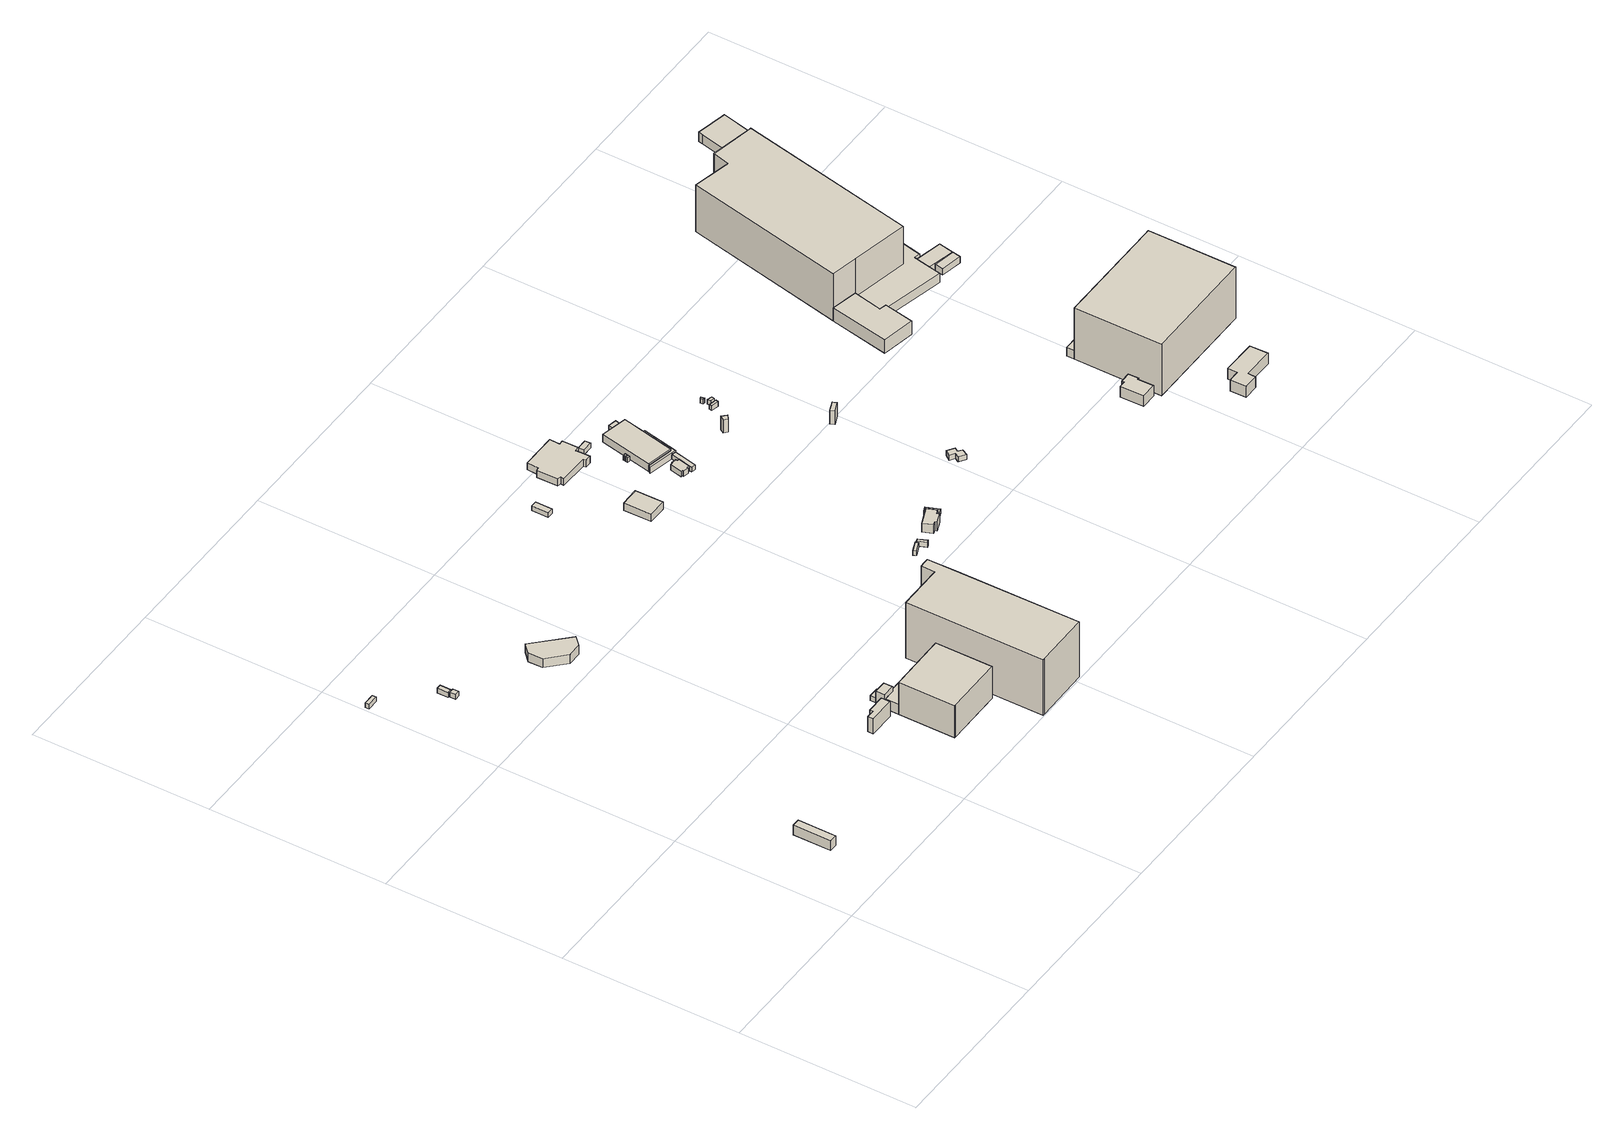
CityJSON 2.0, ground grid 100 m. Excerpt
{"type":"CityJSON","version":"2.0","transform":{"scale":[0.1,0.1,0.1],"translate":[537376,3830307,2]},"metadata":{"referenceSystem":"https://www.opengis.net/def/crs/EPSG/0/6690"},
"CityObjects":{
"building1":{"type":"Building","attributes":{"class":"3003","measuredHeight":6.1,"BuildingDetailAttribute.specifiedBuildingCoverageRate":0.6,"BuildingDetailAttribute.surveyYear":2017,"BuildingHighTideRiskAttribute.description":"1","BuildingHighTideRiskAttribute.rank":"2","BuildingHighTideRiskAttribute.depth":2.36,"BuildingIDAttribute.prefecture":"27","BuildingIDAttribute.city":"27125"},"geometry":[{"type":"Solid","lod":"1","boundaries":[[[[0,1,2,3]],[[2,4,5,3]],[[1,6,4,2]],[[0,7,6,1]],[[3,5,7,0]],[[4,6,7,5]]]]}]},
"building2":{"type":"Building","attributes":{"計測周辺長":17.39,"1/2500図郭":91,"区名":"住之江区","町丁目名称":"南港南７丁目","街区番号":3,"class":"3003","usage":"452","storeysAboveGround":1,"BuildingDetailAttribute.buildingRoofEdgeArea":14.7,"BuildingDetailAttribute.buildingStructureType":"610","BuildingDetailAttribute.buildingStructureOrgType":"2","BuildingDetailAttribute.detailedUsage":"1610","BuildingDetailAttribute.specifiedBuildingCoverageRate":0.6,"BuildingDetailAttribute.surveyYear":2017,"BuildingHighTideRiskAttribute.description":"1","BuildingHighTideRiskAttribute.rank":"2","BuildingHighTideRiskAttribute.depth":1.32,"BuildingIDAttribute.prefecture":"27","BuildingIDAttribute.city":"27125"},"geometry":[{"type":"Solid","lod":"1","boundaries":[[[[8,9,10,11]],[[10,12,13,11]],[[9,14,12,10]],[[8,15,14,9]],[[11,13,15,8]],[[12,14,15,13]]]]}]},
"building3":{"type":"Building","attributes":{"計測周辺長":12.7,"1/2500図郭":91,"区名":"住之江区","町丁目名称":"南港南７丁目","街区番号":3,"class":"3003","usage":"452","storeysAboveGround":1,"BuildingDetailAttribute.buildingRoofEdgeArea":10.03,"BuildingDetailAttribute.buildingStructureType":"610","BuildingDetailAttribute.buildingStructureOrgType":"2","BuildingDetailAttribute.detailedUsage":"1610","BuildingDetailAttribute.specifiedBuildingCoverageRate":0.6,"BuildingDetailAttribute.surveyYear":2017,"BuildingHighTideRiskAttribute.description":"1","BuildingHighTideRiskAttribute.rank":"2","BuildingHighTideRiskAttribute.depth":1.44,"BuildingIDAttribute.prefecture":"27","BuildingIDAttribute.city":"27125"},"geometry":[{"type":"Solid","lod":"1","boundaries":[[[[16,17,18,19]],[[18,20,21,19]],[[17,22,20,18]],[[16,23,22,17]],[[19,21,23,16]],[[20,22,23,21]]]]}]},
"building4":{"type":"Building","attributes":{"計測周辺長":17.32,"1/2500図郭":91,"区名":"住之江区","町丁目名称":"南港南７丁目","街区番号":3,"class":"3003","usage":"452","storeysAboveGround":1,"BuildingDetailAttribute.buildingRoofEdgeArea":15.6,"BuildingDetailAttribute.buildingStructureType":"610","BuildingDetailAttribute.buildingStructureOrgType":"2","BuildingDetailAttribute.detailedUsage":"1610","BuildingDetailAttribute.specifiedBuildingCoverageRate":0.6,"BuildingDetailAttribute.surveyYear":2017,"BuildingHighTideRiskAttribute.description":"1","BuildingHighTideRiskAttribute.rank":"2","BuildingHighTideRiskAttribute.depth":1.44,"BuildingIDAttribute.prefecture":"27","BuildingIDAttribute.city":"27125"},"geometry":[{"type":"Solid","lod":"1","boundaries":[[[[24,25,26,27]],[[26,28,29,27]],[[25,30,28,26]],[[24,31,30,25]],[[27,29,31,24]],[[28,30,31,29]]]]}]},
"building5":{"type":"Building","attributes":{"計測周辺長":39.88,"1/2500図郭":91,"区名":"住之江区","町丁目名称":"南港南６丁目","街区番号":1,"class":"3002","usage":"431","measuredHeight":9.5,"storeysAboveGround":3,"BuildingDetailAttribute.buildingRoofEdgeArea":66.87,"BuildingDetailAttribute.buildingStructureType":"610","BuildingDetailAttribute.buildingStructureOrgType":"2","BuildingDetailAttribute.detailedUsage":"1720","BuildingDetailAttribute.specifiedBuildingCoverageRate":0.6,"BuildingDetailAttribute.surveyYear":2017,"BuildingTsunamiRiskAttribute.description":"1","BuildingTsunamiRiskAttribute.rank":"1","BuildingTsunamiRiskAttribute.depth":0.24,"BuildingHighTideRiskAttribute.description":"1","BuildingHighTideRiskAttribute.rank":"2","BuildingHighTideRiskAttribute.depth":2.91,"BuildingIDAttribute.prefecture":"27","BuildingIDAttribute.city":"27125"},"geometry":[{"type":"Solid","lod":"1","boundaries":[[[[32,33,34,35,36,37]],[[36,38,39,37]],[[35,40,38,36]],[[34,41,40,35]],[[33,42,41,34]],[[32,43,42,33]],[[37,39,43,32]],[[38,40,41,42,43,39]]]]}]},
"building6":{"type":"Building","attributes":{"計測周辺長":67.35,"1/2500図郭":91,"区名":"住之江区","町丁目名称":"南港南７丁目","街区番号":3,"class":"3001","usage":"452","measuredHeight":5.6,"storeysAboveGround":1,"BuildingDetailAttribute.buildingRoofEdgeArea":271.43,"BuildingDetailAttribute.buildingStructureType":"610","BuildingDetailAttribute.buildingStructureOrgType":"2","BuildingDetailAttribute.detailedUsage":"1610","BuildingDetailAttribute.specifiedBuildingCoverageRate":0.6,"BuildingDetailAttribute.surveyYear":2017,"BuildingHighTideRiskAttribute.description":"1","BuildingHighTideRiskAttribute.rank":"2","BuildingHighTideRiskAttribute.depth":1.95,"BuildingIDAttribute.prefecture":"27","BuildingIDAttribute.city":"27125"},"geometry":[{"type":"Solid","lod":"1","boundaries":[[[[44,45,46,47,48,49]],[[48,50,51,49]],[[47,52,50,48]],[[46,53,52,47]],[[45,54,53,46]],[[44,55,54,45]],[[49,51,55,44]],[[50,52,53,54,55,51]]]]}]},
"building7":{"type":"Building","attributes":{"計測周辺長":24.19,"1/2500図郭":91,"区名":"住之江区","町丁目名称":"南港南６丁目","街区番号":1,"class":"3002","usage":"431","measuredHeight":8.8,"storeysAboveGround":3,"BuildingDetailAttribute.buildingRoofEdgeArea":35.48,"BuildingDetailAttribute.buildingStructureType":"610","BuildingDetailAttribute.buildingStructureOrgType":"2","BuildingDetailAttribute.detailedUsage":"1720","BuildingDetailAttribute.specifiedBuildingCoverageRate":0.6,"BuildingDetailAttribute.surveyYear":2017,"BuildingTsunamiRiskAttribute.description":"1","BuildingTsunamiRiskAttribute.rank":"1","BuildingTsunamiRiskAttribute.depth":0.04,"BuildingHighTideRiskAttribute.description":"1","BuildingHighTideRiskAttribute.rank":"2","BuildingHighTideRiskAttribute.depth":2.65,"BuildingIDAttribute.prefecture":"27","BuildingIDAttribute.city":"27125"},"geometry":[{"type":"Solid","lod":"1","boundaries":[[[[56,57,58,59,60]],[[59,61,62,60]],[[58,63,61,59]],[[57,64,63,58]],[[56,65,64,57]],[[60,62,65,56]],[[61,63,64,65,62]]]]}]},
"building8":{"type":"Building","attributes":{"計測周辺長":18.79,"1/2500図郭":91,"区名":"住之江区","町丁目名称":"南港南６丁目","街区番号":1,"class":"3001","usage":"431","storeysAboveGround":1,"BuildingDetailAttribute.buildingRoofEdgeArea":20.85,"BuildingDetailAttribute.buildingStructureType":"610","BuildingDetailAttribute.buildingStructureOrgType":"2","BuildingDetailAttribute.detailedUsage":"1720","BuildingDetailAttribute.specifiedBuildingCoverageRate":0.6,"BuildingDetailAttribute.surveyYear":2017,"BuildingTsunamiRiskAttribute.description":"1","BuildingTsunamiRiskAttribute.rank":"1","BuildingTsunamiRiskAttribute.depth":0.04,"BuildingHighTideRiskAttribute.description":"1","BuildingHighTideRiskAttribute.rank":"2","BuildingHighTideRiskAttribute.depth":2.72,"BuildingIDAttribute.prefecture":"27","BuildingIDAttribute.city":"27125"},"geometry":[{"type":"Solid","lod":"1","boundaries":[[[[66,67,68,69]],[[68,70,71,69]],[[67,72,70,68]],[[66,73,72,67]],[[69,71,73,66]],[[70,72,73,71]]]]}]},
"building9":{"type":"Building","attributes":{"計測周辺長":130.5,"1/2500図郭":91,"区名":"住之江区","町丁目名称":"南港南６丁目","街区番号":1,"class":"3002","usage":"431","measuredHeight":20.4,"storeysAboveGround":3,"BuildingDetailAttribute.buildingRoofEdgeArea":1063.62,"BuildingDetailAttribute.buildingStructureType":"610","BuildingDetailAttribute.buildingStructureOrgType":"2","BuildingDetailAttribute.detailedUsage":"1720","BuildingDetailAttribute.specifiedBuildingCoverageRate":0.6,"BuildingDetailAttribute.surveyYear":2017,"BuildingTsunamiRiskAttribute.description":"1","BuildingTsunamiRiskAttribute.rank":"2","BuildingTsunamiRiskAttribute.depth":0.54,"BuildingHighTideRiskAttribute.description":"1","BuildingHighTideRiskAttribute.rank":"2","BuildingHighTideRiskAttribute.depth":2,"BuildingIDAttribute.prefecture":"27","BuildingIDAttribute.city":"27125"},"geometry":[{"type":"Solid","lod":"1","boundaries":[[[[74,75,76,77,78]],[[77,79,80,78]],[[76,81,79,77]],[[75,82,81,76]],[[74,83,82,75]],[[78,80,83,74]],[[79,81,82,83,80]]]]}]},
"building10":{"type":"Building","attributes":{"計測周辺長":83.62,"1/2500図郭":91,"区名":"住之江区","町丁目名称":"南港南６丁目","街区番号":1,"class":"3003","usage":"431","measuredHeight":6.3,"storeysAboveGround":1,"BuildingDetailAttribute.buildingRoofEdgeArea":272.55,"BuildingDetailAttribute.buildingStructureType":"610","BuildingDetailAttribute.buildingStructureOrgType":"2","BuildingDetailAttribute.detailedUsage":"1720","BuildingDetailAttribute.specifiedBuildingCoverageRate":0.6,"BuildingDetailAttribute.surveyYear":2017,"BuildingTsunamiRiskAttribute.description":"1","BuildingTsunamiRiskAttribute.rank":"1","BuildingTsunamiRiskAttribute.depth":0.4,"BuildingHighTideRiskAttribute.description":"1","BuildingHighTideRiskAttribute.rank":"2","BuildingHighTideRiskAttribute.depth":2,"BuildingIDAttribute.prefecture":"27","BuildingIDAttribute.city":"27125"},"geometry":[{"type":"Solid","lod":"1","boundaries":[[[[84,78,77,85,86,87]],[[86,88,89,87]],[[85,90,88,86]],[[77,91,90,85]],[[78,92,91,77]],[[84,93,92,78]],[[87,89,93,84]],[[88,90,91,92,93,89]]]]}]},
"building11":{"type":"Building","attributes":{"計測周辺長":246.41,"1/2500図郭":91,"区名":"住之江区","町丁目名称":"南港南６丁目","街区番号":1,"class":"3002","usage":"431","measuredHeight":35.3,"storeysAboveGround":5,"BuildingDetailAttribute.buildingRoofEdgeArea":2614.33,"BuildingDetailAttribute.buildingStructureType":"603","BuildingDetailAttribute.buildingStructureOrgType":"3","BuildingDetailAttribute.detailedUsage":"1720","BuildingDetailAttribute.specifiedBuildingCoverageRate":0.6,"BuildingDetailAttribute.surveyYear":2017,"BuildingTsunamiRiskAttribute.description":"1","BuildingTsunamiRiskAttribute.rank":"1","BuildingTsunamiRiskAttribute.depth":0.32,"BuildingHighTideRiskAttribute.description":"1","BuildingHighTideRiskAttribute.rank":"2","BuildingHighTideRiskAttribute.depth":2,"BuildingIDAttribute.prefecture":"27","BuildingIDAttribute.city":"27125"},"geometry":[{"type":"Solid","lod":"1","boundaries":[[[[94,95,96,97,98,99,100,101,102]],[[101,103,104,102]],[[100,105,103,101]],[[99,106,105,100]],[[98,107,106,99]],[[97,108,107,98]],[[96,109,108,97]],[[95,110,109,96]],[[94,111,110,95]],[[102,104,111,94]],[[103,105,106,107,108,109,110,111,104]]]]}]},
"building12":{"type":"Building","attributes":{"class":"3001","measuredHeight":4.3,"BuildingDetailAttribute.specifiedBuildingCoverageRate":0.6,"BuildingDetailAttribute.surveyYear":2017,"BuildingTsunamiRiskAttribute.description":"1","BuildingTsunamiRiskAttribute.rank":"1","BuildingTsunamiRiskAttribute.depth":0.28,"BuildingHighTideRiskAttribute.description":"1","BuildingHighTideRiskAttribute.rank":"2","BuildingHighTideRiskAttribute.depth":2.58,"BuildingIDAttribute.prefecture":"27","BuildingIDAttribute.city":"27125"},"geometry":[{"type":"Solid","lod":"1","boundaries":[[[[112,113,114,115]],[[114,116,117,115]],[[113,118,116,114]],[[112,119,118,113]],[[115,117,119,112]],[[116,118,119,117]]]]}]},
"building13":{"type":"Building","attributes":{"計測周辺長":246.41,"1/2500図郭":91,"区名":"住之江区","町丁目名称":"南港南６丁目","街区番号":1,"class":"3003","usage":"431","storeysAboveGround":5,"BuildingDetailAttribute.buildingRoofEdgeArea":2614.33,"BuildingDetailAttribute.buildingStructureType":"603","BuildingDetailAttribute.buildingStructureOrgType":"3","BuildingDetailAttribute.detailedUsage":"1720","BuildingDetailAttribute.specifiedBuildingCoverageRate":0.6,"BuildingDetailAttribute.surveyYear":2017,"BuildingTsunamiRiskAttribute.description":"1","BuildingTsunamiRiskAttribute.rank":"1","BuildingTsunamiRiskAttribute.depth":0.03,"BuildingHighTideRiskAttribute.description":"1","BuildingHighTideRiskAttribute.rank":"2","BuildingHighTideRiskAttribute.depth":2.67,"BuildingIDAttribute.prefecture":"27","BuildingIDAttribute.city":"27125"},"geometry":[{"type":"Solid","lod":"1","boundaries":[[[[120,121,122,123,124,125]],[[124,126,127,125]],[[123,128,126,124]],[[122,129,128,123]],[[121,130,129,122]],[[120,131,130,121]],[[125,127,131,120]],[[126,128,129,130,131,127]]]]}]},
"building14":{"type":"Building","attributes":{"計測周辺長":25.8,"1/2500図郭":91,"区名":"住之江区","町丁目名称":"南港南７丁目","街区番号":3,"class":"3001","usage":"452","storeysAboveGround":1,"BuildingDetailAttribute.buildingRoofEdgeArea":32.01,"BuildingDetailAttribute.buildingStructureType":"610","BuildingDetailAttribute.buildingStructureOrgType":"2","BuildingDetailAttribute.detailedUsage":"1610","BuildingDetailAttribute.specifiedBuildingCoverageRate":0.6,"BuildingDetailAttribute.surveyYear":2017,"BuildingHighTideRiskAttribute.description":"1","BuildingHighTideRiskAttribute.rank":"2","BuildingHighTideRiskAttribute.depth":1.68,"BuildingIDAttribute.prefecture":"27","BuildingIDAttribute.city":"27125"},"geometry":[{"type":"Solid","lod":"1","boundaries":[[[[132,133,134,135]],[[134,136,137,135]],[[133,138,136,134]],[[132,139,138,133]],[[135,137,139,132]],[[136,138,139,137]]]]}]},
"building15":{"type":"Building","attributes":{"計測周辺長":65.25,"1/2500図郭":91,"区名":"住之江区","町丁目名称":"南港南７丁目","街区番号":3,"class":"3001","usage":"452","measuredHeight":4.7,"storeysAboveGround":1,"BuildingDetailAttribute.buildingRoofEdgeArea":259.89,"BuildingDetailAttribute.buildingStructureType":"610","BuildingDetailAttribute.buildingStructureOrgType":"2","BuildingDetailAttribute.detailedUsage":"1610","BuildingDetailAttribute.specifiedBuildingCoverageRate":0.6,"BuildingDetailAttribute.surveyYear":2017,"BuildingHighTideRiskAttribute.description":"1","BuildingHighTideRiskAttribute.rank":"2","BuildingHighTideRiskAttribute.depth":1.37,"BuildingIDAttribute.prefecture":"27","BuildingIDAttribute.city":"27125"},"geometry":[{"type":"Solid","lod":"1","boundaries":[[[[140,141,142,143]],[[142,144,145,143]],[[141,146,144,142]],[[140,147,146,141]],[[143,145,147,140]],[[144,146,147,145]]]]}]},
"building16":{"type":"Building","attributes":{"class":"3001","BuildingDetailAttribute.specifiedBuildingCoverageRate":0.6,"BuildingDetailAttribute.surveyYear":2017,"BuildingTsunamiRiskAttribute.description":"1","BuildingTsunamiRiskAttribute.rank":"1","BuildingTsunamiRiskAttribute.depth":0.11,"BuildingHighTideRiskAttribute.description":"1","BuildingHighTideRiskAttribute.rank":"2","BuildingHighTideRiskAttribute.depth":2.29,"BuildingIDAttribute.prefecture":"27","BuildingIDAttribute.city":"27125"},"geometry":[{"type":"Solid","lod":"1","boundaries":[[[[148,149,150,151]],[[150,152,153,151]],[[149,154,152,150]],[[148,155,154,149]],[[151,153,155,148]],[[152,154,155,153]]]]}]},
"building17":{"type":"Building","attributes":{"class":"3001","BuildingDetailAttribute.specifiedBuildingCoverageRate":0.6,"BuildingDetailAttribute.surveyYear":2017,"BuildingHighTideRiskAttribute.description":"1","BuildingHighTideRiskAttribute.rank":"2","BuildingHighTideRiskAttribute.depth":2.24,"BuildingIDAttribute.prefecture":"27","BuildingIDAttribute.city":"27125"},"geometry":[{"type":"Solid","lod":"1","boundaries":[[[[156,157,158,159]],[[158,160,161,159]],[[157,162,160,158]],[[156,163,162,157]],[[159,161,163,156]],[[160,162,163,161]]]]}]},
"building18":{"type":"Building","attributes":{"計測周辺長":93.9,"1/2500図郭":91,"区名":"住之江区","町丁目名称":"南港南７丁目","街区番号":3,"class":"3001","usage":"452","measuredHeight":4.4,"storeysAboveGround":1,"BuildingDetailAttribute.buildingRoofEdgeArea":476.97,"BuildingDetailAttribute.buildingStructureType":"603","BuildingDetailAttribute.buildingStructureOrgType":"3","BuildingDetailAttribute.detailedUsage":"1610","BuildingDetailAttribute.specifiedBuildingCoverageRate":0.6,"BuildingDetailAttribute.surveyYear":2017,"BuildingHighTideRiskAttribute.description":"1","BuildingHighTideRiskAttribute.rank":"2","BuildingHighTideRiskAttribute.depth":1.31,"BuildingIDAttribute.prefecture":"27","BuildingIDAttribute.city":"27125"},"geometry":[{"type":"Solid","lod":"1","boundaries":[[[[164,165,166,167,168,169,170,171,172,173,174,175,176,177]],[[176,178,179,177]],[[175,180,178,176]],[[174,181,180,175]],[[173,182,181,174]],[[172,183,182,173]],[[171,184,183,172]],[[170,185,184,171]],[[169,186,185,170]],[[168,187,186,169]],[[167,188,187,168]],[[166,189,188,167]],[[165,190,189,166]],[[164,191,190,165]],[[177,179,191,164]],[[178,180,181,182,183,184,185,186,187,188,189,190,191,179]]]]}]},
"building19":{"type":"Building","attributes":{"class":"3001","measuredHeight":5.5,"BuildingDetailAttribute.specifiedBuildingCoverageRate":0.6,"BuildingDetailAttribute.surveyYear":2017,"BuildingHighTideRiskAttribute.description":"1","BuildingHighTideRiskAttribute.rank":"2","BuildingHighTideRiskAttribute.depth":2.55,"BuildingIDAttribute.prefecture":"27","BuildingIDAttribute.city":"27125"},"geometry":[{"type":"Solid","lod":"1","boundaries":[[[[192,193,194,195,196,197,198,199]],[[198,200,201,199]],[[197,202,200,198]],[[196,203,202,197]],[[195,204,203,196]],[[194,205,204,195]],[[193,206,205,194]],[[192,207,206,193]],[[199,201,207,192]],[[200,202,203,204,205,206,207,201]]]]}]},
"building20":{"type":"Building","attributes":{"class":"3001","BuildingDetailAttribute.specifiedBuildingCoverageRate":0.6,"BuildingDetailAttribute.surveyYear":2017,"BuildingHighTideRiskAttribute.description":"1","BuildingHighTideRiskAttribute.rank":"2","BuildingHighTideRiskAttribute.depth":1.83,"BuildingIDAttribute.prefecture":"27","BuildingIDAttribute.city":"27125"},"geometry":[{"type":"Solid","lod":"1","boundaries":[[[[208,209,210,211]],[[210,212,213,211]],[[209,214,212,210]],[[208,215,214,209]],[[211,213,215,208]],[[212,214,215,213]]]]}]},
"building21":{"type":"Building","attributes":{"計測周辺長":27.45,"1/2500図郭":91,"区名":"住之江区","町丁目名称":"南港南７丁目","街区番号":3,"class":"3001","usage":"452","measuredHeight":3.5,"storeysAboveGround":1,"BuildingDetailAttribute.buildingRoofEdgeArea":43.6,"BuildingDetailAttribute.buildingStructureType":"610","BuildingDetailAttribute.buildingStructureOrgType":"2","BuildingDetailAttribute.detailedUsage":"1610","BuildingDetailAttribute.specifiedBuildingCoverageRate":0.6,"BuildingDetailAttribute.surveyYear":2017,"BuildingHighTideRiskAttribute.description":"1","BuildingHighTideRiskAttribute.rank":"2","BuildingHighTideRiskAttribute.depth":1.63,"BuildingIDAttribute.prefecture":"27","BuildingIDAttribute.city":"27125"},"geometry":[{"type":"Solid","lod":"1","boundaries":[[[[216,217,218,219,220,221,222,223,224,225,226,227]],[[226,228,229,227]],[[225,230,228,226]],[[224,231,230,225]],[[223,232,231,224]],[[222,233,232,223]],[[221,234,233,222]],[[220,235,234,221]],[[219,236,235,220]],[[218,237,236,219]],[[217,238,237,218]],[[216,239,238,217]],[[227,229,239,216]],[[228,230,231,232,233,234,235,236,237,238,239,229]]]]}]},
"building22":{"type":"Building","attributes":{"class":"3001","BuildingDetailAttribute.specifiedBuildingCoverageRate":0.6,"BuildingDetailAttribute.surveyYear":2017,"BuildingHighTideRiskAttribute.description":"1","BuildingHighTideRiskAttribute.rank":"2","BuildingHighTideRiskAttribute.depth":1.77,"BuildingIDAttribute.prefecture":"27","BuildingIDAttribute.city":"27125"},"geometry":[{"type":"Solid","lod":"1","boundaries":[[[[240,241,242,243]],[[242,244,245,243]],[[241,246,244,242]],[[240,247,246,241]],[[243,245,247,240]],[[244,246,247,245]]]]}]},
"building23":{"type":"Building","attributes":{"class":"3001","BuildingDetailAttribute.specifiedBuildingCoverageRate":0.6,"BuildingDetailAttribute.surveyYear":2017,"BuildingHighTideRiskAttribute.description":"1","BuildingHighTideRiskAttribute.rank":"2","BuildingHighTideRiskAttribute.depth":1.44,"BuildingIDAttribute.prefecture":"27","BuildingIDAttribute.city":"27125"},"geometry":[{"type":"Solid","lod":"1","boundaries":[[[[248,249,250,251]],[[250,252,253,251]],[[249,254,252,250]],[[248,255,254,249]],[[251,253,255,248]],[[252,254,255,253]]]]}]},
"building24":{"type":"Building","attributes":{"class":"3001","BuildingDetailAttribute.specifiedBuildingCoverageRate":0.6,"BuildingDetailAttribute.surveyYear":2017,"BuildingHighTideRiskAttribute.description":"1","BuildingHighTideRiskAttribute.rank":"2","BuildingHighTideRiskAttribute.depth":2.24,"BuildingIDAttribute.prefecture":"27","BuildingIDAttribute.city":"27125"},"geometry":[{"type":"Solid","lod":"1","boundaries":[[[[256,257,258,259]],[[258,260,261,259]],[[257,262,260,258]],[[256,263,262,257]],[[259,261,263,256]],[[260,262,263,261]]]]}]},
"building25":{"type":"Building","attributes":{"計測周辺長":102.08,"1/2500図郭":91,"区名":"住之江区","町丁目名称":"南港南７丁目","街区番号":3,"class":"3003","usage":"452","storeysAboveGround":1,"BuildingDetailAttribute.buildingRoofEdgeArea":93.37,"BuildingDetailAttribute.buildingStructureType":"610","BuildingDetailAttribute.buildingStructureOrgType":"2","BuildingDetailAttribute.detailedUsage":"1610","BuildingDetailAttribute.specifiedBuildingCoverageRate":0.6,"BuildingDetailAttribute.surveyYear":2017,"BuildingHighTideRiskAttribute.description":"1","BuildingHighTideRiskAttribute.rank":"2","BuildingHighTideRiskAttribute.depth":1.93,"BuildingIDAttribute.prefecture":"27","BuildingIDAttribute.city":"27125"},"geometry":[{"type":"Solid","lod":"1","boundaries":[[[[264,265,266,267]],[[266,268,269,267]],[[265,270,268,266]],[[264,271,270,265]],[[267,269,271,264]],[[268,270,271,269]]]]}]},
"building26":{"type":"Building","attributes":{"計測周辺長":102.08,"1/2500図郭":91,"区名":"住之江区","町丁目名称":"南港南７丁目","街区番号":3,"class":"3003","usage":"452","measuredHeight":3.8,"storeysAboveGround":1,"BuildingDetailAttribute.buildingRoofEdgeArea":93.37,"BuildingDetailAttribute.buildingStructureType":"610","BuildingDetailAttribute.buildingStructureOrgType":"2","BuildingDetailAttribute.detailedUsage":"1610","BuildingDetailAttribute.specifiedBuildingCoverageRate":0.6,"BuildingDetailAttribute.surveyYear":2017,"BuildingHighTideRiskAttribute.description":"1","BuildingHighTideRiskAttribute.rank":"2","BuildingHighTideRiskAttribute.depth":2.04,"BuildingIDAttribute.prefecture":"27","BuildingIDAttribute.city":"27125"},"geometry":[{"type":"Solid","lod":"1","boundaries":[[[[272,273,264,267,274,275,276]],[[275,277,278,276]],[[274,279,277,275]],[[267,280,279,274]],[[264,281,280,267]],[[273,282,281,264]],[[272,283,282,273]],[[276,278,283,272]],[[277,279,280,281,282,283,278]]]]}]},
"building27":{"type":"Building","attributes":{"計測周辺長":91.83,"1/2500図郭":91,"区名":"住之江区","町丁目名称":"南港南７丁目","街区番号":3,"class":"3001","usage":"452","measuredHeight":4.9,"storeysAboveGround":1,"BuildingDetailAttribute.buildingRoofEdgeArea":466.81,"BuildingDetailAttribute.buildingStructureType":"603","BuildingDetailAttribute.buildingStructureOrgType":"3","BuildingDetailAttribute.detailedUsage":"1610","BuildingDetailAttribute.specifiedBuildingCoverageRate":0.6,"BuildingDetailAttribute.surveyYear":2017,"BuildingHighTideRiskAttribute.description":"1","BuildingHighTideRiskAttribute.rank":"2","BuildingHighTideRiskAttribute.depth":1.92,"BuildingIDAttribute.prefecture":"27","BuildingIDAttribute.city":"27125"},"geometry":[{"type":"Solid","lod":"1","boundaries":[[[[276,275,284,285,272]],[[285,286,287,272]],[[284,288,286,285]],[[275,289,288,284]],[[276,290,289,275]],[[272,287,290,276]],[[286,288,289,290,287]]]]}]},
"building28":{"type":"Building","attributes":{"class":"3001","BuildingDetailAttribute.specifiedBuildingCoverageRate":0.6,"BuildingDetailAttribute.surveyYear":2017,"BuildingHighTideRiskAttribute.description":"1","BuildingHighTideRiskAttribute.rank":"2","BuildingHighTideRiskAttribute.depth":1.88,"BuildingIDAttribute.prefecture":"27","BuildingIDAttribute.city":"27125"},"geometry":[{"type":"Solid","lod":"1","boundaries":[[[[291,292,293,294]],[[293,295,296,294]],[[292,297,295,293]],[[291,298,297,292]],[[294,296,298,291]],[[295,297,298,296]]]]}]},
"building29":{"type":"Building","attributes":{"計測周辺長":11.73,"1/2500図郭":91,"区名":"住之江区","町丁目名称":"南港南７丁目","街区番号":3,"class":"3001","usage":"452","measuredHeight":8.5,"storeysAboveGround":1,"BuildingDetailAttribute.buildingRoofEdgeArea":8.5,"BuildingDetailAttribute.buildingStructureType":"610","BuildingDetailAttribute.buildingStructureOrgType":"2","BuildingDetailAttribute.detailedUsage":"1610","BuildingDetailAttribute.specifiedBuildingCoverageRate":0.6,"BuildingDetailAttribute.surveyYear":2017,"BuildingHighTideRiskAttribute.description":"1","BuildingHighTideRiskAttribute.rank":"2","BuildingHighTideRiskAttribute.depth":1.33,"BuildingIDAttribute.prefecture":"27","BuildingIDAttribute.city":"27125"},"geometry":[{"type":"Solid","lod":"1","boundaries":[[[[299,300,301,302]],[[301,303,304,302]],[[300,305,303,301]],[[299,306,305,300]],[[302,304,306,299]],[[303,305,306,304]]]]}]},
"building30":{"type":"Building","attributes":{"class":"3001","BuildingDetailAttribute.specifiedBuildingCoverageRate":0.6,"BuildingDetailAttribute.surveyYear":2017,"BuildingTsunamiRiskAttribute.description":"1","BuildingTsunamiRiskAttribute.rank":"1","BuildingTsunamiRiskAttribute.depth":0.07,"BuildingHighTideRiskAttribute.description":"1","BuildingHighTideRiskAttribute.rank":"2","BuildingHighTideRiskAttribute.depth":2.44,"BuildingIDAttribute.prefecture":"27","BuildingIDAttribute.city":"27125"},"geometry":[{"type":"Solid","lod":"1","boundaries":[[[[307,308,309,310,311,312,313,314]],[[313,315,316,314]],[[312,317,315,313]],[[311,318,317,312]],[[310,319,318,311]],[[309,320,319,310]],[[308,321,320,309]],[[307,322,321,308]],[[314,316,322,307]],[[315,317,318,319,320,321,322,316]]]]}]},
"building31":{"type":"Building","attributes":{"計測周辺長":12.08,"1/2500図郭":91,"区名":"住之江区","町丁目名称":"南港南７丁目","街区番号":3,"class":"3001","usage":"452","storeysAboveGround":1,"BuildingDetailAttribute.buildingRoofEdgeArea":6.94,"BuildingDetailAttribute.buildingStructureType":"603","BuildingDetailAttribute.buildingStructureOrgType":"3","BuildingDetailAttribute.detailedUsage":"1610","BuildingDetailAttribute.specifiedBuildingCoverageRate":0.6,"BuildingDetailAttribute.surveyYear":2017,"BuildingHighTideRiskAttribute.description":"1","BuildingHighTideRiskAttribute.rank":"2","BuildingHighTideRiskAttribute.depth":0.913,"BuildingIDAttribute.prefecture":"27","BuildingIDAttribute.city":"27125"},"geometry":[{"type":"Solid","lod":"1","boundaries":[[[[323,324,325,326]],[[325,327,328,326]],[[324,329,327,325]],[[323,330,329,324]],[[326,328,330,323]],[[327,329,330,328]]]]}]},
"building32":{"type":"Building","attributes":{"class":"3001","BuildingDetailAttribute.specifiedBuildingCoverageRate":0.6,"BuildingDetailAttribute.surveyYear":2017,"BuildingHighTideRiskAttribute.description":"1","BuildingHighTideRiskAttribute.rank":"2","BuildingHighTideRiskAttribute.depth":0.952,"BuildingIDAttribute.prefecture":"27","BuildingIDAttribute.city":"27125"},"geometry":[{"type":"Solid","lod":"1","boundaries":[[[[331,332,333,334]],[[333,335,336,334]],[[332,337,335,333]],[[331,338,337,332]],[[334,336,338,331]],[[335,337,338,336]]]]}]},
"building33":{"type":"Building","attributes":{"class":"3001","BuildingDetailAttribute.specifiedBuildingCoverageRate":0.6,"BuildingDetailAttribute.surveyYear":2017,"BuildingHighTideRiskAttribute.description":"1","BuildingHighTideRiskAttribute.rank":"2","BuildingHighTideRiskAttribute.depth":0.913,"BuildingIDAttribute.prefecture":"27","BuildingIDAttribute.city":"27125"},"geometry":[{"type":"Solid","lod":"1","boundaries":[[[[339,340,341,342]],[[341,343,344,342]],[[340,345,343,341]],[[339,346,345,340]],[[342,344,346,339]],[[343,345,346,344]]]]}]},
"building34":{"type":"Building","attributes":{"class":"3003","measuredHeight":8.5,"BuildingDetailAttribute.specifiedBuildingCoverageRate":0.6,"BuildingDetailAttribute.surveyYear":2017,"BuildingIDAttribute.prefecture":"27","BuildingIDAttribute.city":"27125"},"geometry":[{"type":"Solid","lod":"1","boundaries":[[[[347,348,349,350]],[[349,351,352,350]],[[348,353,351,349]],[[347,354,353,348]],[[350,352,354,347]],[[351,353,354,352]]]]}]},
"building35":{"type":"Building","attributes":{"計測周辺長":44.3,"1/2500図郭":92,"区名":"住之江区","町丁目名称":"南港南４丁目","街区番号":1,"class":"3001","usage":"431","measuredHeight":6.6,"storeysAboveGround":2,"BuildingDetailAttribute.buildingRoofEdgeArea":115.92,"BuildingDetailAttribute.buildingStructureType":"610","BuildingDetailAttribute.buildingStructureOrgType":"2","BuildingDetailAttribute.detailedUsage":"1720","BuildingDetailAttribute.specifiedBuildingCoverageRate":0.6,"BuildingDetailAttribute.surveyYear":2017,"BuildingHighTideRiskAttribute.description":"1","BuildingHighTideRiskAttribute.rank":"2","BuildingHighTideRiskAttribute.depth":2.18,"BuildingIDAttribute.prefecture":"27","BuildingIDAttribute.city":"27125"},"geometry":[{"type":"Solid","lod":"1","boundaries":[[[[355,356,357,358,359,360,361,362]],[[361,363,364,362]],[[360,365,363,361]],[[359,366,365,360]],[[358,367,366,359]],[[357,368,367,358]],[[356,369,368,357]],[[355,370,369,356]],[[362,364,370,355]],[[363,365,366,367,368,369,370,364]]]]}]},
"building36":{"type":"Building","attributes":{"計測周辺長":105.25,"1/2500図郭":92,"区名":"住之江区","町丁目名称":"南港南５丁目","街区番号":2,"class":"3001","usage":"431","measuredHeight":8.4,"storeysAboveGround":1,"BuildingDetailAttribute.buildingRoofEdgeArea":570.7,"BuildingDetailAttribute.buildingStructureType":"610","BuildingDetailAttribute.buildingStructureOrgType":"2","BuildingDetailAttribute.detailedUsage":"1720","BuildingDetailAttribute.specifiedBuildingCoverageRate":0.6,"BuildingDetailAttribute.surveyYear":2017,"BuildingHighTideRiskAttribute.description":"1","BuildingHighTideRiskAttribute.rank":"2","BuildingHighTideRiskAttribute.depth":2.72,"BuildingIDAttribute.prefecture":"27","BuildingIDAttribute.city":"27125"},"geometry":[{"type":"Solid","lod":"1","boundaries":[[[[371,372,373,374,375,376]],[[375,377,378,376]],[[374,379,377,375]],[[373,380,379,374]],[[372,381,380,373]],[[371,382,381,372]],[[376,378,382,371]],[[377,379,380,381,382,378]]]]}]},
"building37":{"type":"Building","attributes":{"計測周辺長":80.56,"1/2500図郭":92,"区名":"住之江区","町丁目名称":"南港南４丁目","街区番号":2,"class":"3001","usage":"431","measuredHeight":6.8,"storeysAboveGround":2,"BuildingDetailAttribute.buildingRoofEdgeArea":266.54,"BuildingDetailAttribute.buildingStructureType":"610","BuildingDetailAttribute.buildingStructureOrgType":"2","BuildingDetailAttribute.detailedUsage":"1720","BuildingDetailAttribute.specifiedBuildingCoverageRate":0.6,"BuildingDetailAttribute.surveyYear":2017,"BuildingHighTideRiskAttribute.description":"1","BuildingHighTideRiskAttribute.rank":"2","BuildingHighTideRiskAttribute.depth":2.21,"BuildingIDAttribute.prefecture":"27","BuildingIDAttribute.city":"27125"},"geometry":[{"type":"Solid","lod":"1","boundaries":[[[[383,384,385,386,387,388,389,390]],[[389,391,392,390]],[[388,393,391,389]],[[387,394,393,388]],[[386,395,394,387]],[[385,396,395,386]],[[384,397,396,385]],[[383,398,397,384]],[[390,392,398,383]],[[391,393,394,395,396,397,398,392]]]]}]},
"building38":{"type":"Building","attributes":{"計測周辺長":230.7,"1/2500図郭":92,"区名":"住之江区","町丁目名称":"南港南４丁目","街区番号":1,"class":"3002","usage":"431","measuredHeight":32.7,"storeysAboveGround":5,"BuildingDetailAttribute.buildingRoofEdgeArea":3256.29,"BuildingDetailAttribute.buildingStructureType":"603","BuildingDetailAttribute.buildingStructureOrgType":"3","BuildingDetailAttribute.detailedUsage":"1720","BuildingDetailAttribute.specifiedBuildingCoverageRate":0.6,"BuildingDetailAttribute.surveyYear":2017,"BuildingHighTideRiskAttribute.description":"1","BuildingHighTideRiskAttribute.rank":"2","BuildingHighTideRiskAttribute.depth":2.92,"BuildingIDAttribute.prefecture":"27","BuildingIDAttribute.city":"27125"},"geometry":[{"type":"Solid","lod":"1","boundaries":[[[[399,400,401,402,403]],[[402,404,405,403]],[[401,406,404,402]],[[400,407,406,401]],[[399,408,407,400]],[[403,405,408,399]],[[404,406,407,408,405]]]]}]},
"building39":{"type":"Building","attributes":{"計測周辺長":73.56,"1/2500図郭":92,"区名":"住之江区","町丁目名称":"南港南４丁目","街区番号":1,"class":"3003","usage":"431","measuredHeight":5.4,"storeysAboveGround":1,"BuildingDetailAttribute.buildingRoofEdgeArea":142.2,"BuildingDetailAttribute.buildingStructureType":"610","BuildingDetailAttribute.buildingStructureOrgType":"2","BuildingDetailAttribute.detailedUsage":"1720","BuildingDetailAttribute.specifiedBuildingCoverageRate":0.6,"BuildingDetailAttribute.surveyYear":2017,"BuildingHighTideRiskAttribute.description":"1","BuildingHighTideRiskAttribute.rank":"2","BuildingHighTideRiskAttribute.depth":2.67,"BuildingIDAttribute.prefecture":"27","BuildingIDAttribute.city":"27125"},"geometry":[{"type":"Solid","lod":"1","boundaries":[[[[402,409,410,403]],[[410,411,412,403]],[[409,413,411,410]],[[402,414,413,409]],[[403,412,414,402]],[[411,413,414,412]]]]}]},
"building40":{"type":"Building","attributes":{"計測周辺長":298.76,"1/2500図郭":92,"区名":"住之江区","町丁目名称":"南港南５丁目","街区番号":2,"class":"3002","usage":"431","measuredHeight":29.6,"storeysAboveGround":4,"BuildingDetailAttribute.buildingRoofEdgeArea":4650.97,"BuildingDetailAttribute.buildingStructureType":"603","BuildingDetailAttribute.buildingStructureOrgType":"3","BuildingDetailAttribute.detailedUsage":"1720","BuildingDetailAttribute.specifiedBuildingCoverageRate":0.6,"BuildingDetailAttribute.surveyYear":2017,"BuildingHighTideRiskAttribute.description":"1","BuildingHighTideRiskAttribute.rank":"2","BuildingHighTideRiskAttribute.depth":2.27,"BuildingIDAttribute.prefecture":"27","BuildingIDAttribute.city":"27125"},"geometry":[{"type":"Solid","lod":"1","boundaries":[[[[415,416,417,418,419,420,421,422]],[[421,423,424,422]],[[420,425,423,421]],[[419,426,425,420]],[[418,427,426,419]],[[417,428,427,418]],[[416,429,428,417]],[[415,430,429,416]],[[422,424,430,415]],[[423,425,426,427,428,429,430,424]]]]}]},
"building41":{"type":"Building","attributes":{"計測周辺長":61.15,"1/2500図郭":92,"区名":"住之江区","町丁目名称":"南港南５丁目","街区番号":2,"class":"3001","usage":"431","measuredHeight":4,"storeysAboveGround":1,"BuildingDetailAttribute.buildingRoofEdgeArea":206.79,"BuildingDetailAttribute.buildingStructureType":"610","BuildingDetailAttribute.buildingStructureOrgType":"2","BuildingDetailAttribute.detailedUsage":"1720","BuildingDetailAttribute.specifiedBuildingCoverageRate":0.6,"BuildingDetailAttribute.surveyYear":2017,"BuildingHighTideRiskAttribute.description":"1","BuildingHighTideRiskAttribute.rank":"2","BuildingHighTideRiskAttribute.depth":2.23,"BuildingIDAttribute.prefecture":"27","BuildingIDAttribute.city":"27125"},"geometry":[{"type":"Solid","lod":"1","boundaries":[[[[431,432,433,434]],[[433,435,436,434]],[[432,437,435,433]],[[431,438,437,432]],[[434,436,438,431]],[[435,437,438,436]]]]}]},
"building42":{"type":"Building","attributes":{"計測周辺長":61.15,"1/2500図郭":92,"区名":"住之江区","町丁目名称":"南港南５丁目","街区番号":2,"class":"3001","usage":"431","measuredHeight":3.9,"storeysAboveGround":1,"BuildingDetailAttribute.buildingRoofEdgeArea":206.79,"BuildingDetailAttribute.buildingStructureType":"610","BuildingDetailAttribute.buildingStructureOrgType":"2","BuildingDetailAttribute.detailedUsage":"1720","BuildingDetailAttribute.specifiedBuildingCoverageRate":0.6,"BuildingDetailAttribute.surveyYear":2017,"BuildingHighTideRiskAttribute.description":"1","BuildingHighTideRiskAttribute.rank":"2","BuildingHighTideRiskAttribute.depth":2.12,"BuildingIDAttribute.prefecture":"27","BuildingIDAttribute.city":"27125"},"geometry":[{"type":"Solid","lod":"1","boundaries":[[[[439,440,441,442,443]],[[442,444,445,443]],[[441,446,444,442]],[[440,447,446,441]],[[439,448,447,440]],[[443,445,448,439]],[[444,446,447,448,445]]]]}]},
"building43":{"type":"Building","attributes":{"計測周辺長":406.41,"1/2500図郭":92,"区名":"住之江区","町丁目名称":"南港南５丁目","街区番号":2,"class":"3003","usage":"431","measuredHeight":5.9,"storeysAboveGround":1,"BuildingDetailAttribute.buildingRoofEdgeArea":2389.89,"BuildingDetailAttribute.buildingStructureType":"610","BuildingDetailAttribute.buildingStructureOrgType":"2","BuildingDetailAttribute.detailedUsage":"1720","BuildingDetailAttribute.specifiedBuildingCoverageRate":0.6,"BuildingDetailAttribute.surveyYear":2017,"BuildingHighTideRiskAttribute.description":"1","BuildingHighTideRiskAttribute.rank":"2","BuildingHighTideRiskAttribute.depth":2.27,"BuildingIDAttribute.prefecture":"27","BuildingIDAttribute.city":"27125"},"geometry":[{"type":"Solid","lod":"1","boundaries":[[[[449,450,451,452,453,454,455,456,457,458,459,460,461,462,463,464,465,466,467,468]],[[467,469,470,468]],[[466,471,469,467]],[[465,472,471,466]],[[464,473,472,465]],[[463,474,473,464]],[[462,475,474,463]],[[461,476,475,462]],[[460,477,476,461]],[[459,478,477,460]],[[458,479,478,459]],[[457,480,479,458]],[[456,481,480,457]],[[455,482,481,456]],[[454,483,482,455]],[[453,484,483,454]],[[452,485,484,453]],[[451,486,485,452]],[[450,487,486,451]],[[449,488,487,450]],[[468,470,488,449]],[[469,471,472,473,474,475,476,477,478,479,480,481,482,483,484,485,486,487,488,470]]]]}]}
},
"vertices":[
[382,334,16],[337,334,16],[337,546,16],[382,546,16],[337,546,77],[382,546,77],[337,334,77],[382,334,77],
[1,2755,27],[65,2756,27],[66,2733,27],[2,2732,27],[66,2733,57],[2,2732,57],[65,2756,57],[1,2755,57],
[283,2456,26],[312,2457,26],[313,2423,26],[284,2422,26],[313,2423,56],[284,2422,56],[312,2457,56],[283,2456,56],
[276,2461,26],[276,2522,26],[302,2522,26],[302,2461,26],[302,2522,56],[302,2461,56],[276,2522,56],[276,2461,56],
[1161,617,10],[1161,650,10],[1207,649,10],[1207,667,10],[1310,667,10],[1310,616,10],[1310,667,105],[1310,616,105],[1207,667,105],[1207,649,105],[1161,650,105],[1161,617,105],
[801,2104,21],[705,2199,21],[704,2279,21],[752,2327,21],[925,2151,21],[878,2104,21],[925,2151,77],[878,2104,77],[752,2327,77],[704,2279,77],[705,2199,77],[801,2104,77],
[1340,668,13],[1340,718,13],[1411,718,13],[1411,677,13],[1411,668,13],[1411,677,101],[1411,668,101],[1411,718,101],[1340,718,101],[1340,668,101],
[1354,723,13],[1354,759,13],[1412,759,13],[1412,723,13],[1412,759,43],[1412,723,43],[1354,759,43],[1354,723,43],
[1683,279,8],[1353,276,8],[1348,276,8],[1347,593,8],[1682,597,8],[1347,593,212],[1682,597,212],[1348,276,212],[1353,276,212],[1683,279,212],
[1682,680,8],[1347,667,8],[1411,668,8],[1411,677,8],[1411,668,72],[1411,677,72],[1347,667,72],[1347,593,72],[1682,597,72],[1682,680,72],
[2028,707,8],[2036,10,8],[1721,7,8],[1711,7,8],[1706,783,8],[1968,785,8],[1969,862,8],[1997,863,8],[2026,863,8],[1997,863,361],[2026,863,361],[1969,862,361],[1968,785,361],[1706,783,361],[1711,7,361],[1721,7,361],[2036,10,361],[2028,707,361],
[2077,498,13],[2077,526,13],[2128,525,13],[2127,497,13],[2128,525,56],[2127,497,56],[2077,526,56],[2077,498,56],
[1997,863,13],[1997,888,13],[2058,889,13],[2060,708,13],[2028,707,13],[2026,863,13],[2028,707,43],[2026,863,43],[2060,708,43],[2058,889,43],[1997,888,43],[1997,863,43],
[1627,2754,25],[1628,2849,25],[1662,2849,25],[1661,2754,25],[1662,2849,55],[1661,2754,55],[1628,2849,55],[1627,2754,55],
[1863,2478,27],[1968,2479,27],[1970,2324,27],[1865,2323,27],[1970,2324,74],[1865,2323,74],[1968,2479,74],[1863,2478,74],
[2344,1148,14],[2401,1172,14],[2408,1155,14],[2352,1131,14],[2408,1155,44],[2352,1131,44],[2401,1172,44],[2344,1148,44],
[2410,1170,14],[2427,1176,14],[2446,1127,14],[2430,1120,14],[2446,1127,44],[2430,1120,44],[2427,1176,44],[2410,1170,44],
[2030,2797,26],[2025,2812,26],[1860,2815,26],[1863,2836,26],[1843,2838,26],[1841,2958,26],[1861,2960,26],[1863,3025,26],[2063,3025,26],[2061,2967,26],[2086,2968,26],[2087,2878,26],[2062,2877,26],[2065,2798,26],[2062,2877,70],[2065,2798,70],[2087,2878,70],[2086,2968,70],[2061,2967,70],[2063,3025,70],[1863,3025,70],[1861,2960,70],[1841,2958,70],[1843,2838,70],[1863,2836,70],[1860,2815,70],[2025,2812,70],[2030,2797,70],
[2550,1157,13],[2531,1149,13],[2509,1203,13],[2610,1244,13],[2632,1190,13],[2608,1181,13],[2613,1168,13],[2555,1145,13],[2613,1168,69],[2555,1145,69],[2608,1181,69],[2632,1190,69],[2610,1244,69],[2509,1203,69],[2531,1149,69],[2550,1157,69],
[2167,2649,23],[2169,2662,23],[2184,2659,23],[2181,2647,23],[2184,2659,53],[2181,2647,53],[2169,2662,53],[2167,2649,53],
[2228,2371,22],[2229,2378,22],[2218,2380,22],[2232,2448,22],[2245,2447,22],[2247,2452,22],[2276,2446,22],[2275,2438,22],[2287,2435,22],[2272,2368,22],[2258,2370,22],[2256,2364,22],[2258,2370,57],[2256,2364,57],[2272,2368,57],[2287,2435,57],[2275,2438,57],[2276,2446,57],[2247,2452,57],[2245,2447,57],[2232,2448,57],[2218,2380,57],[2229,2378,57],[2228,2371,57],
[2171,2666,23],[2173,2678,23],[2187,2675,23],[2185,2662,23],[2187,2675,53],[2185,2662,53],[2173,2678,53],[2171,2666,53],
[2099,2886,25],[2159,2887,25],[2160,2855,25],[2100,2854,25],[2160,2855,55],[2100,2854,55],[2159,2887,55],[2099,2886,55],
[2615,1259,13],[2639,1269,13],[2669,1199,13],[2645,1188,13],[2669,1199,43],[2645,1188,43],[2639,1269,43],[2615,1259,43],
[2329,2481,20],[2301,2353,20],[2276,2358,20],[2304,2487,20],[2276,2358,50],[2304,2487,50],[2301,2353,50],[2329,2481,50],
[2356,2689,20],[2373,2685,20],[2161,2518,20],[2168,2532,20],[2316,2501,20],[2168,2532,58],[2316,2501,58],[2161,2518,58],[2304,2487,58],[2329,2481,58],[2373,2685,58],[2356,2689,58],
[2231,2833,20],[2380,2801,20],[2380,2801,68],[2356,2689,68],[2231,2833,68],[2168,2532,68],[2316,2501,68],
[2309,2823,22],[2317,2853,22],[2363,2842,22],[2356,2812,22],[2363,2842,52],[2356,2812,52],[2317,2853,52],[2309,2823,52],
[2587,2378,26],[2604,2403,26],[2627,2378,26],[2607,2361,26],[2627,2378,111],[2607,2361,111],[2604,2403,111],[2587,2378,111],
[3030,1330,12],[3044,1354,12],[3016,1370,12],[3039,1403,12],[3078,1376,12],[3064,1357,12],[3086,1340,12],[3067,1305,12],[3086,1340,42],[3067,1305,42],[3064,1357,42],[3078,1376,42],[3039,1403,42],[3016,1370,42],[3044,1354,42],[3030,1330,42],
[2696,2511,26],[2698,2526,26],[2743,2517,26],[2738,2502,26],[2743,2517,56],[2738,2502,56],[2698,2526,56],[2696,2511,56],
[2713,2569,27],[2710,2586,27],[2722,2589,27],[2723,2569,27],[2722,2589,57],[2723,2569,57],[2710,2586,57],[2713,2569,57],
[2718,2532,29],[2720,2552,29],[2748,2544,29],[2745,2527,29],[2748,2544,59],[2745,2527,59],[2720,2552,59],[2718,2532,59],
[2904,1977,40],[2963,2000,40],[2973,1976,40],[2914,1952,40],[2973,1976,125],[2914,1952,125],[2963,2000,125],[2904,1977,125],
[3834,925,18],[3870,926,18],[3870,939,18],[3931,940,18],[3932,882,18],[3923,882,18],[3925,793,18],[3837,792,18],[3925,793,85],[3837,792,85],[3923,882,85],[3932,882,85],[3931,940,85],[3870,939,85],[3870,926,85],[3834,925,85],
[3679,2186,12],[3718,2177,12],[3686,2010,12],[3501,2045,12],[3564,2378,12],[3712,2346,12],[3564,2378,96],[3712,2346,96],[3501,2045,96],[3686,2010,96],[3718,2177,96],[3679,2186,96],
[4156,416,17],[4154,507,17],[4219,508,17],[4220,562,17],[4413,559,17],[4416,458,17],[4242,460,17],[4240,417,17],[4242,460,85],[4240,417,85],[4416,458,85],[4413,559,85],[4220,562,85],[4219,508,85],[4154,507,85],[4156,416,85],
[4613,1262,11],[4614,769,11],[3954,767,11],[3953,1260,11],[4579,1262,11],[3953,1260,338],[4579,1262,338],[3954,767,338],[4614,769,338],[4613,1262,338],
[3953,1304,11],[4579,1305,11],[4579,1305,65],[4579,1262,65],[3953,1304,65],[3953,1260,65],
[4240,3274,14],[4035,2280,14],[3712,2346,14],[3564,2378,14],[3753,3277,14],[3966,3229,14],[3990,3324,14],[4233,3276,14],[3990,3324,311],[4233,3276,311],[3966,3229,311],[3753,3277,311],[3564,2378,311],[3712,2346,311],[4035,2280,311],[4240,3274,311],
[4120,2112,17],[4129,2159,17],[4248,2136,17],[4239,2089,17],[4248,2136,57],[4239,2089,57],[4129,2159,57],[4120,2112,57],
[4266,2222,16],[4249,2137,16],[4084,2175,16],[4100,2258,16],[4133,2251,16],[4100,2258,55],[4133,2251,55],[4084,2175,55],[4249,2137,55],[4266,2222,55],
[4308,3613,15],[4466,3580,15],[4481,3577,15],[4475,3549,15],[4403,3236,15],[4378,3243,15],[4359,3160,15],[4329,3162,15],[4133,2251,15],[4100,2258,15],[4084,2175,15],[4069,2095,15],[3718,2177,15],[3679,2186,15],[3712,2346,15],[4035,2280,15],[4240,3274,15],[4233,3276,15],[4240,3309,15],[4302,3587,15],[4240,3309,74],[4302,3587,74],[4233,3276,74],[4240,3274,74],[4035,2280,74],[3712,2346,74],[3679,2186,74],[3718,2177,74],[4069,2095,74],[4084,2175,74],[4100,2258,74],[4133,2251,74],[4329,3162,74],[4359,3160,74],[4378,3243,74],[4403,3236,74],[4475,3549,74],[4481,3577,74],[4466,3580,74],[4308,3613,74]
]}
